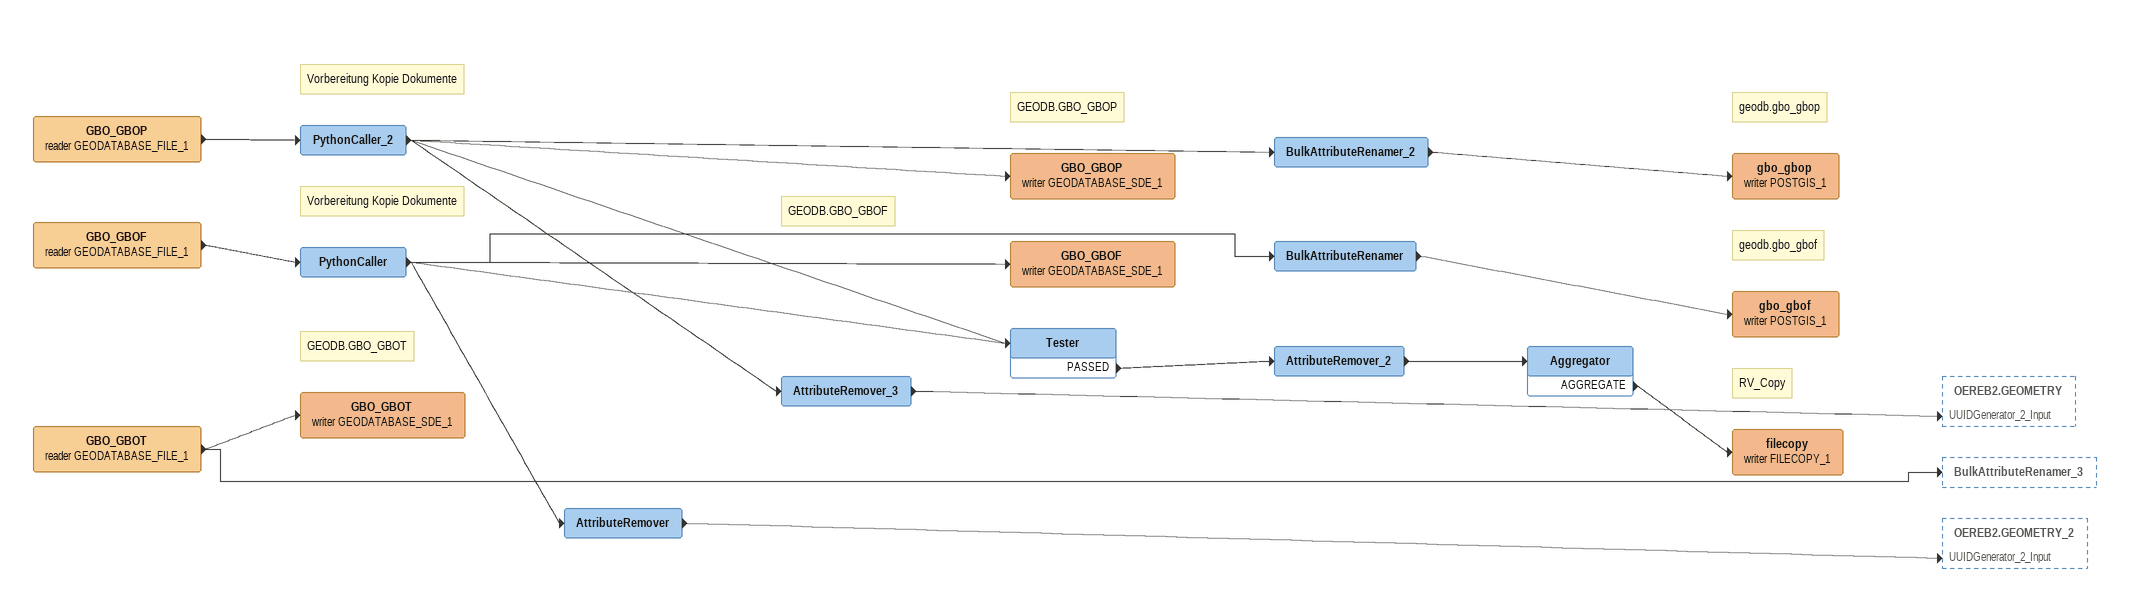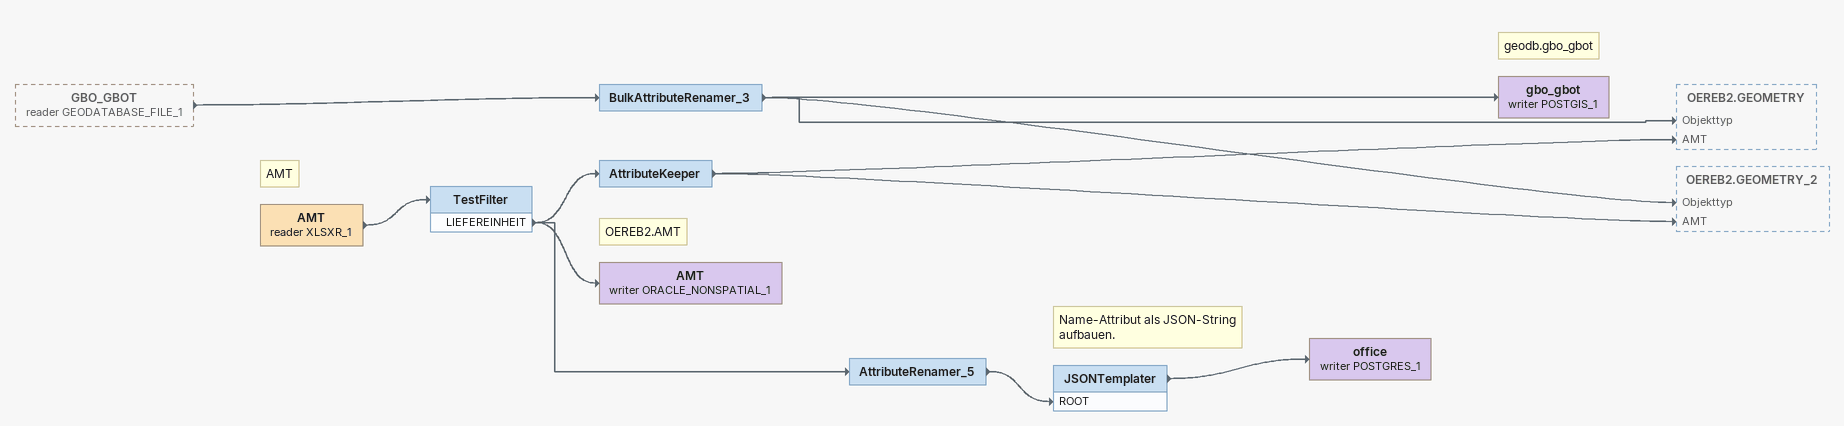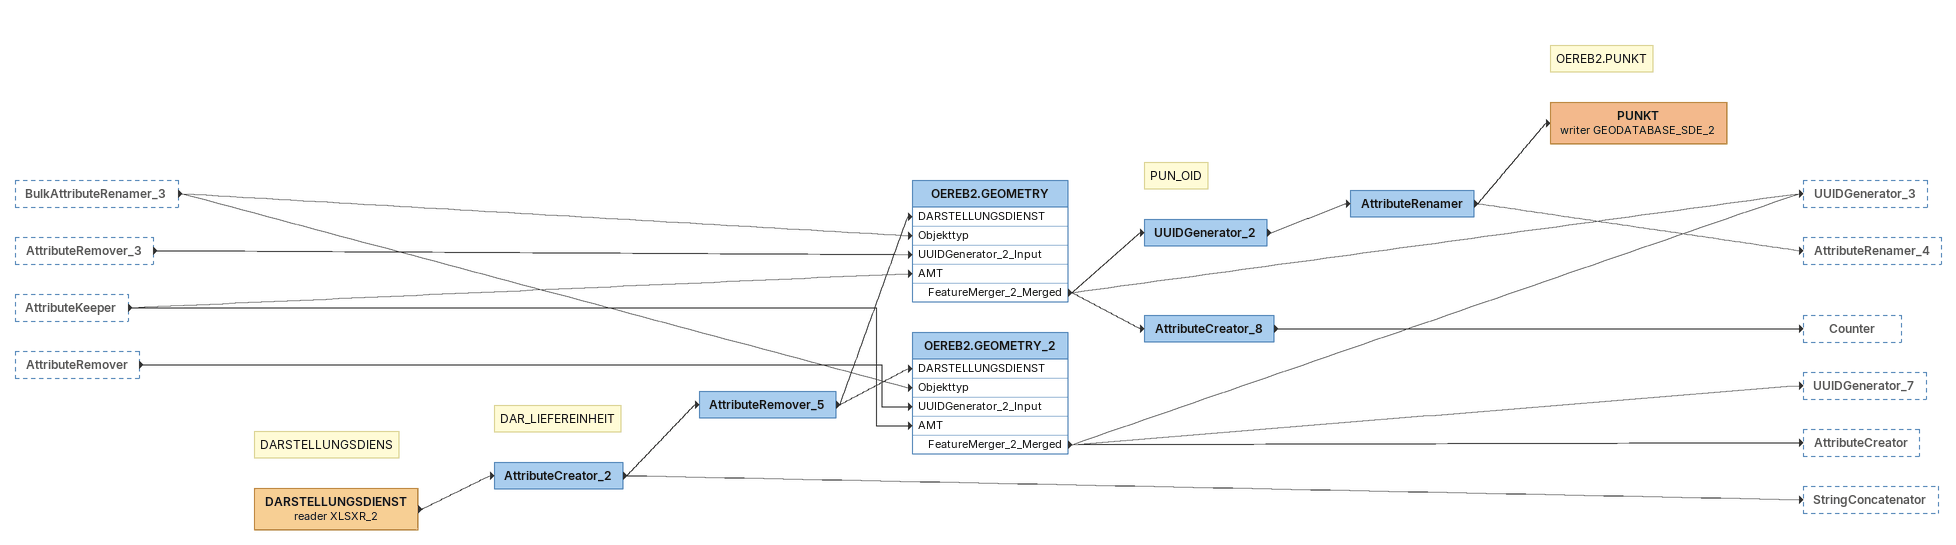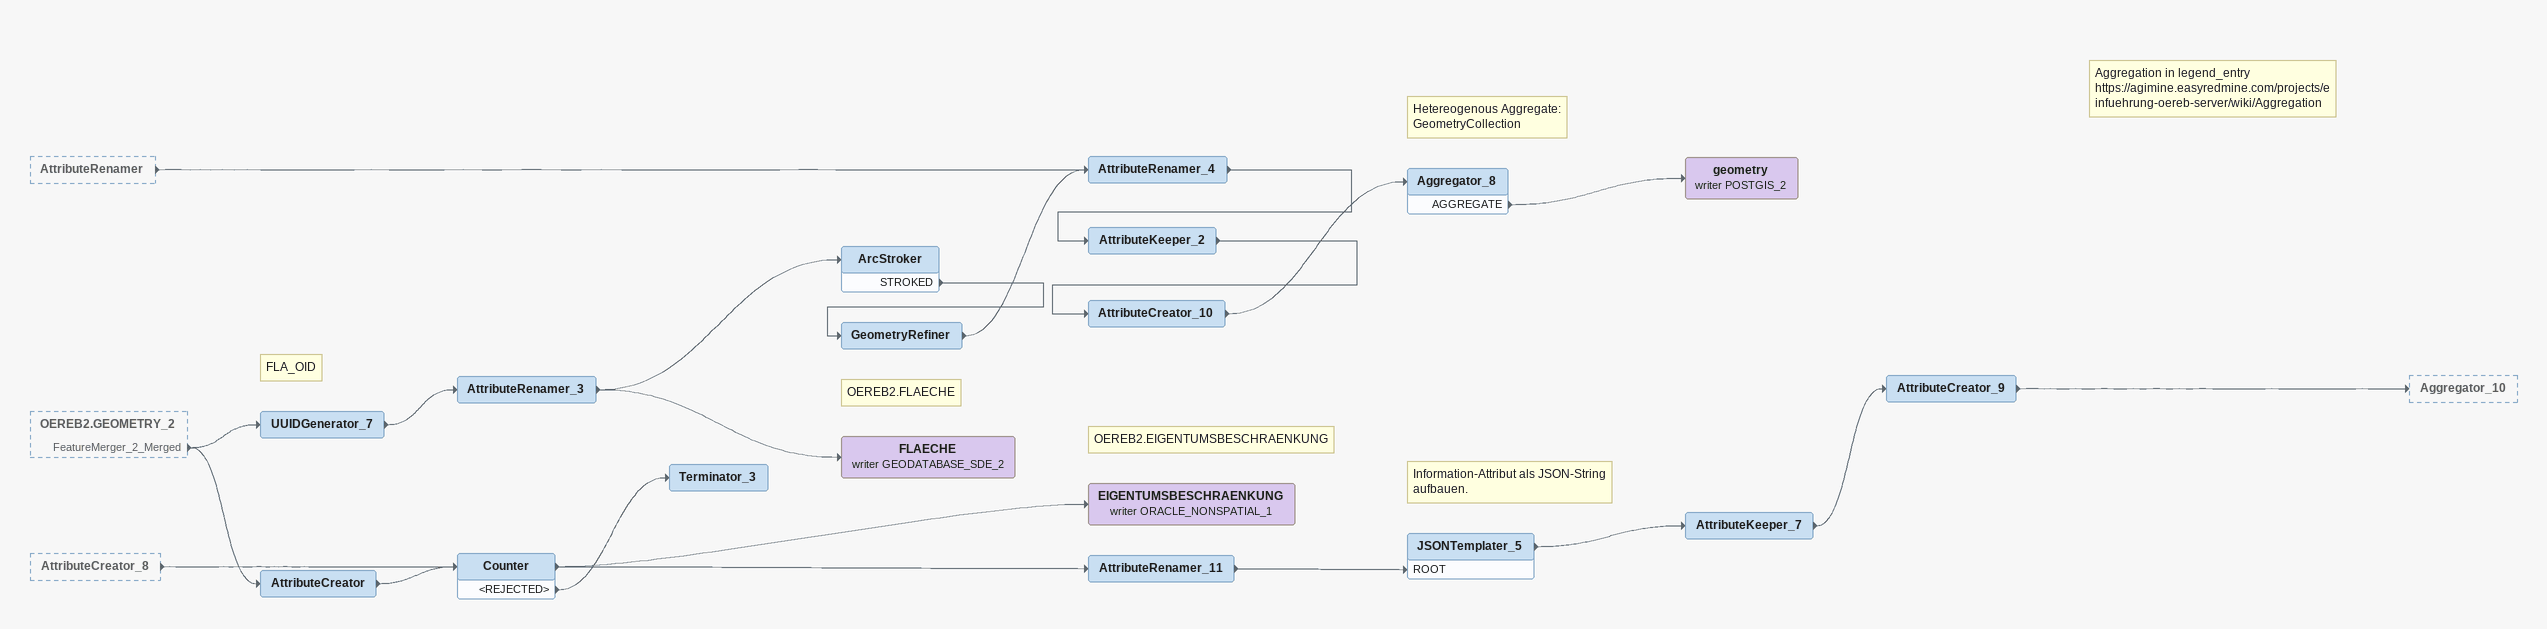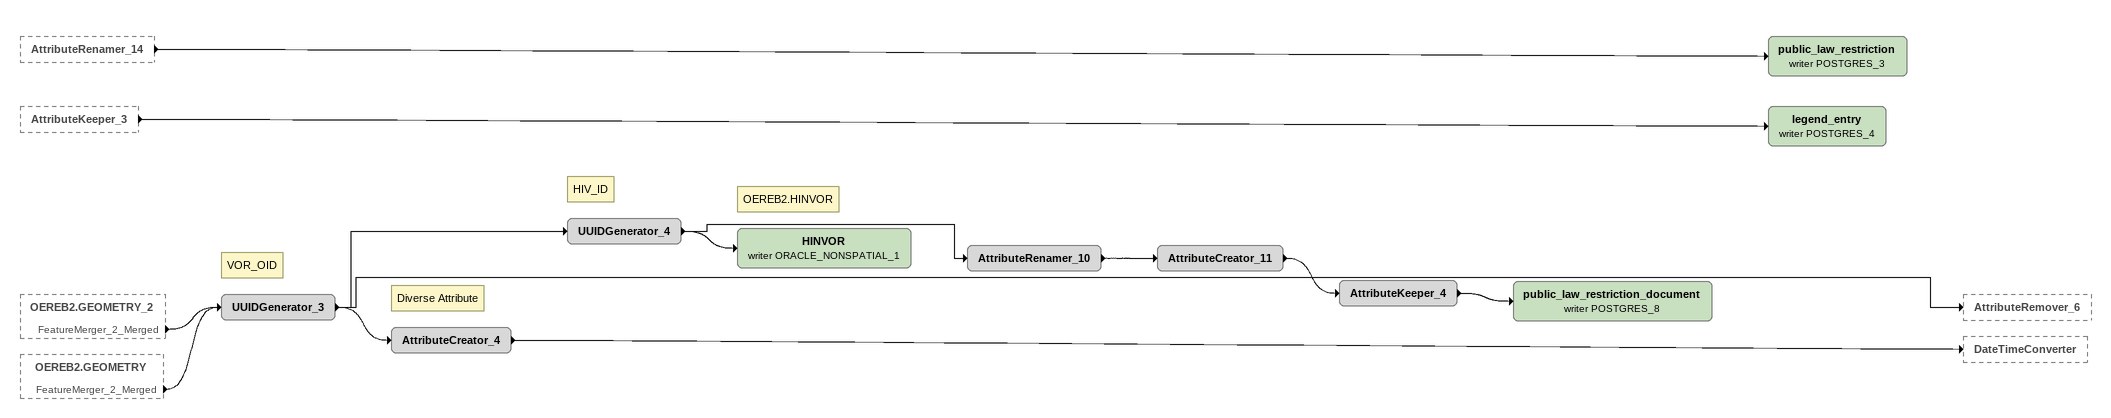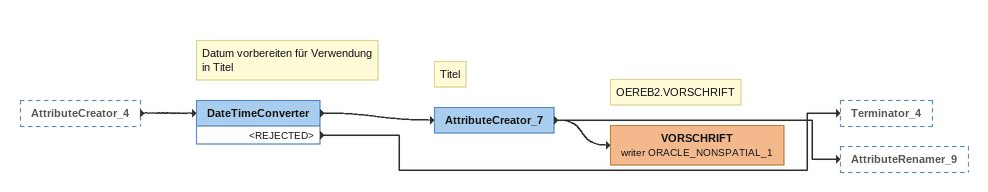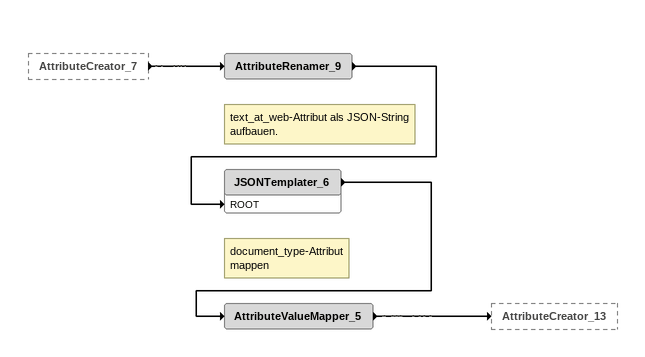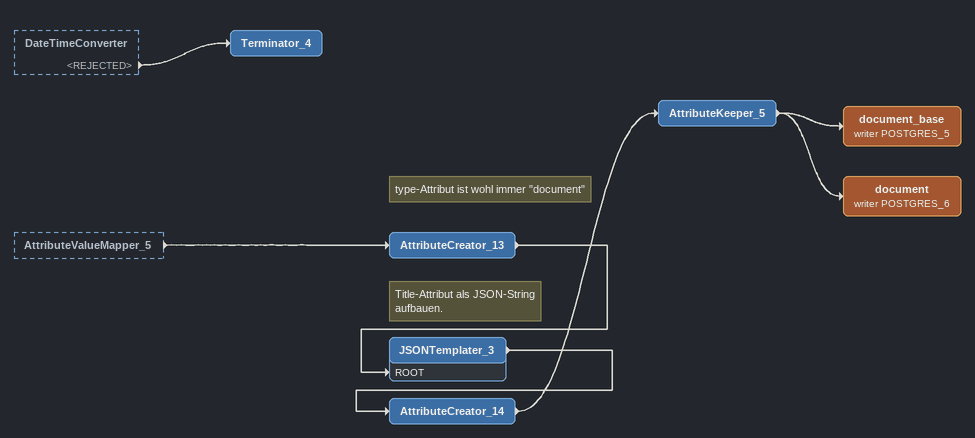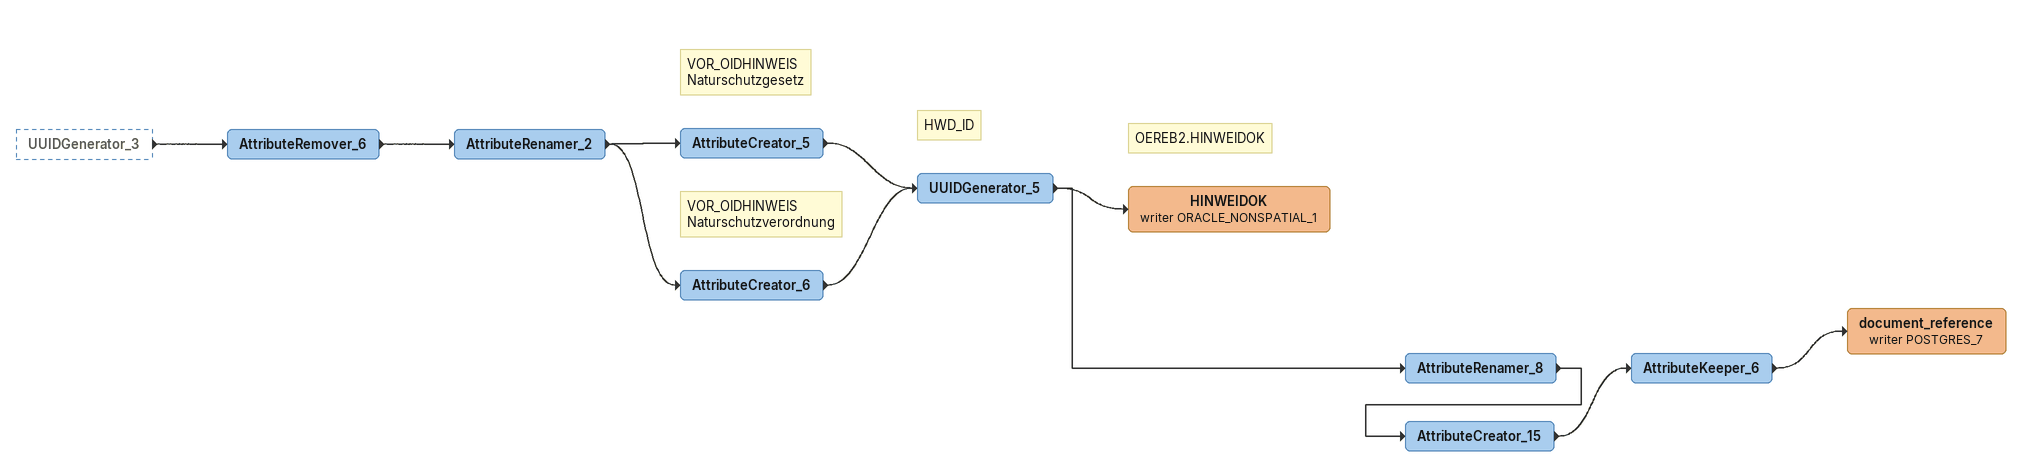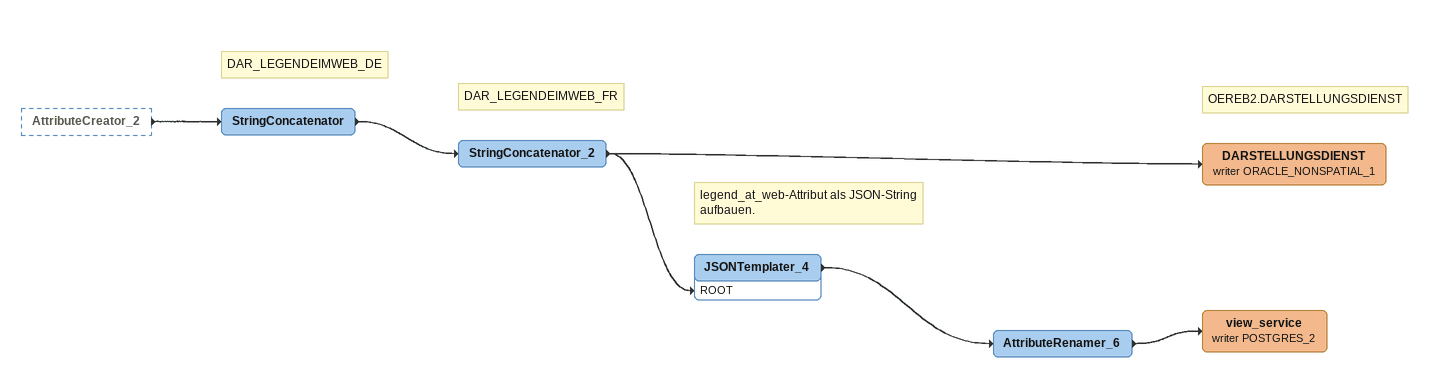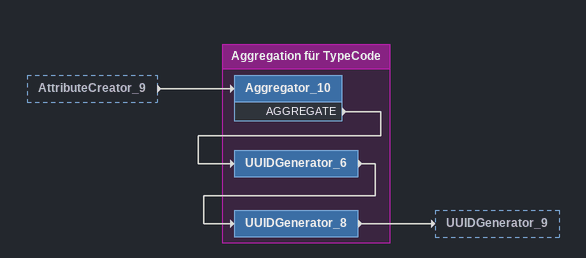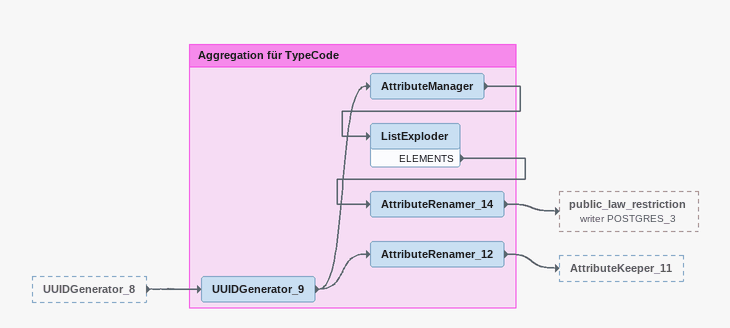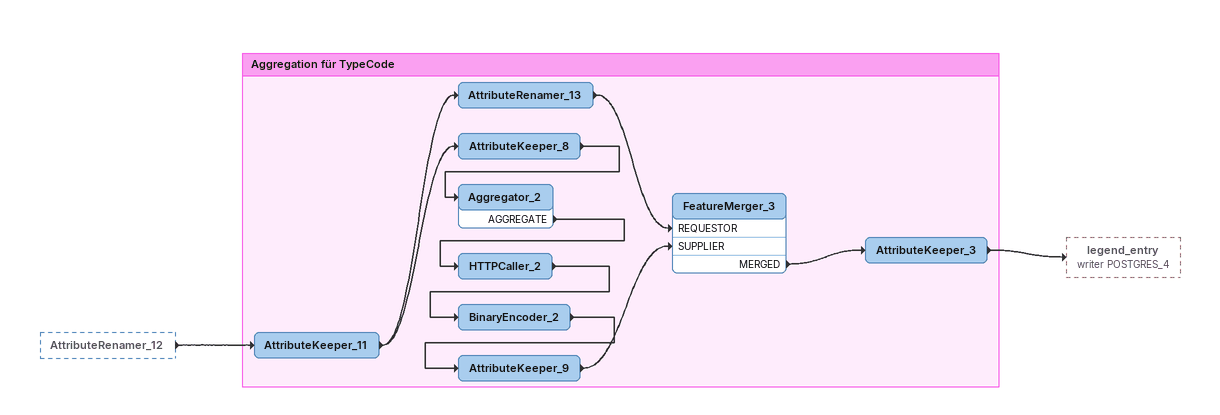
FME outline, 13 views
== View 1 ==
GBO_GBOP (reader GEODATABASE_FILE_1)
    -> PythonCaller_2
Note: Vorbereitung Kopie Dokumente
PythonCaller_2
    -> GBO_GBOP (writer GEODATABASE_SDE_1)
    -> BulkAttributeRenamer_2
    -> Tester
    -> AttributeRemover_3
Note: GEODB.GBO_GBOP
GBO_GBOP (writer GEODATABASE_SDE_1)
BulkAttributeRenamer_2
    -> gbo_gbop (writer POSTGIS_1)
Note: geodb.gbo_gbop
gbo_gbop (writer POSTGIS_1)
AttributeRemover_3
    -> OEREB2.GEOMETRY [UUIDGenerator_2_Input]
GBO_GBOF (reader GEODATABASE_FILE_1)
    -> PythonCaller
Note: Vorbereitung Kopie Dokumente
PythonCaller
    -> BulkAttributeRenamer
    -> Tester
    -> GBO_GBOF (writer GEODATABASE_SDE_1)
    -> AttributeRemover
Note: GEODB.GBO_GBOF
GBO_GBOF (writer GEODATABASE_SDE_1)
BulkAttributeRenamer
    -> gbo_gbof (writer POSTGIS_1)
Note: geodb.gbo_gbof
gbo_gbof (writer POSTGIS_1)
Tester
    PASSED -> AttributeRemover_2
AttributeRemover_2
    -> Aggregator
Aggregator
    AGGREGATE -> filecopy (writer FILECOPY_1)
Note: RV_Copy
filecopy (writer FILECOPY_1)
AttributeRemover
    -> OEREB2.GEOMETRY_2 [UUIDGenerator_2_Input]
GBO_GBOT (reader GEODATABASE_FILE_1)
    -> GBO_GBOT (writer GEODATABASE_SDE_1)
    -> BulkAttributeRenamer_3
Note: GEODB.GBO_GBOT
GBO_GBOT (writer GEODATABASE_SDE_1)

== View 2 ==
GBO_GBOT (reader GEODATABASE_FILE_1) [outside]
    -> BulkAttributeRenamer_3
BulkAttributeRenamer_3
    -> gbo_gbot (writer POSTGIS_1)
    -> OEREB2.GEOMETRY [Objekttyp]
    -> OEREB2.GEOMETRY_2 [Objekttyp]
Note: geodb.gbo_gbot
gbo_gbot (writer POSTGIS_1)
Note: AMT
AMT (reader XLSXR_1)
    -> TestFilter
TestFilter
    LIEFEREINHEIT -> AttributeRenamer_5
    LIEFEREINHEIT -> AMT (writer ORACLE_NONSPATIAL_1)
    LIEFEREINHEIT -> AttributeKeeper
AttributeKeeper
    -> OEREB2.GEOMETRY [AMT]
    -> OEREB2.GEOMETRY_2 [AMT]
Note: OEREB2.AMT
AMT (writer ORACLE_NONSPATIAL_1)
AttributeRenamer_5
    -> JSONTemplater [ROOT]
Note: Name-Attribut als JSON-String / aufbauen.
JSONTemplater
    -> office (writer POSTGRES_1)
office (writer POSTGRES_1)

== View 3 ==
BulkAttributeRenamer_3 [outside]
    -> OEREB2.GEOMETRY [Objekttyp]
    -> OEREB2.GEOMETRY_2 [Objekttyp]
AttributeRemover_3 [outside]
    -> OEREB2.GEOMETRY [UUIDGenerator_2_Input]
AttributeKeeper [outside]
    -> OEREB2.GEOMETRY [AMT]
    -> OEREB2.GEOMETRY_2 [AMT]
AttributeRemover [outside]
    -> OEREB2.GEOMETRY_2 [UUIDGenerator_2_Input]
Note: DARSTELLUNGSDIENS
DARSTELLUNGSDIENST (reader XLSXR_2)
    -> AttributeCreator_2
Note: DAR_LIEFEREINHEIT
AttributeCreator_2
    -> AttributeRemover_5
    -> StringConcatenator
AttributeRemover_5
    -> OEREB2.GEOMETRY [DARSTELLUNGSDIENST]
    -> OEREB2.GEOMETRY_2 [DARSTELLUNGSDIENST]
OEREB2.GEOMETRY
    FeatureMerger_2_Merged -> UUIDGenerator_2
    FeatureMerger_2_Merged -> AttributeCreator_8
    FeatureMerger_2_Merged -> UUIDGenerator_3
Note: PUN_OID
UUIDGenerator_2
    -> AttributeRenamer
AttributeRenamer
    -> PUNKT (writer GEODATABASE_SDE_2)
    -> AttributeRenamer_4
Note: OEREB2.PUNKT
PUNKT (writer GEODATABASE_SDE_2)
AttributeCreator_8
    -> Counter
OEREB2.GEOMETRY_2
    FeatureMerger_2_Merged -> UUIDGenerator_7
    FeatureMerger_2_Merged -> AttributeCreator
    FeatureMerger_2_Merged -> UUIDGenerator_3

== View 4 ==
AttributeRenamer [outside]
    -> AttributeRenamer_4
OEREB2.GEOMETRY_2 [outside]
    FeatureMerger_2_Merged -> UUIDGenerator_7
    FeatureMerger_2_Merged -> AttributeCreator
AttributeCreator_8 [outside]
    -> Counter
Note: FLA_OID
UUIDGenerator_7
    -> AttributeRenamer_3
AttributeRenamer_3
    -> FLAECHE (writer GEODATABASE_SDE_2)
    -> ArcStroker
ArcStroker
    STROKED -> GeometryRefiner
GeometryRefiner
    -> AttributeRenamer_4
AttributeRenamer_4
    -> AttributeKeeper_2
AttributeKeeper_2
    -> AttributeCreator_10
AttributeCreator_10
    -> Aggregator_8
Note: Hetereogenous Aggregate: / GeometryCollection
Aggregator_8
    AGGREGATE -> geometry (writer POSTGIS_2)
Note: Aggregation in legend_entry / https://agimine.easyredmine.com/projects/einfuehrung-oereb-server/wiki/Aggregation
geometry (writer POSTGIS_2)
Note: OEREB2.FLAECHE
FLAECHE (writer GEODATABASE_SDE_2)
AttributeCreator
    -> Counter
Counter
    -> EIGENTUMSBESCHRAENKUNG (writer ORACLE_NONSPATIAL_1)
    -> AttributeRenamer_11
    <REJECTED> -> Terminator_3
Terminator_3
Note: OEREB2.EIGENTUMSBESCHRAENKUNG
EIGENTUMSBESCHRAENKUNG (writer ORACLE_NONSPATIAL_1)
AttributeRenamer_11
    -> JSONTemplater_5 [ROOT]
Note: Information-Attribut als JSON-String / aufbauen.
JSONTemplater_5
    -> AttributeKeeper_7
AttributeKeeper_7
    -> AttributeCreator_9
AttributeCreator_9
    -> Aggregator_10

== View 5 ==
AttributeRenamer_14 [outside]
    -> public_law_restriction (writer POSTGRES_3)
AttributeKeeper_3 [outside]
    -> legend_entry (writer POSTGRES_4)
OEREB2.GEOMETRY_2 [outside]
    FeatureMerger_2_Merged -> UUIDGenerator_3
OEREB2.GEOMETRY [outside]
    FeatureMerger_2_Merged -> UUIDGenerator_3
public_law_restriction (writer POSTGRES_3)
legend_entry (writer POSTGRES_4)
Note: VOR_OID
UUIDGenerator_3
    -> AttributeCreator_4
    -> UUIDGenerator_4
    -> AttributeRemover_6
Note: HIV_ID
UUIDGenerator_4
    -> HINVOR (writer ORACLE_NONSPATIAL_1)
    -> AttributeRenamer_10
Note: OEREB2.HINVOR
HINVOR (writer ORACLE_NONSPATIAL_1)
AttributeRenamer_10
    -> AttributeCreator_11
AttributeCreator_11
    -> AttributeKeeper_4
AttributeKeeper_4
    -> public_law_restriction_document (writer POSTGRES_8)
public_law_restriction_document (writer POSTGRES_8)
Note: Diverse Attribute
AttributeCreator_4
    -> DateTimeConverter

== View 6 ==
AttributeCreator_4 [outside]
    -> DateTimeConverter
Note: Datum vorbereiten für Verwendung in Titel
DateTimeConverter
    -> AttributeCreator_7
    <REJECTED> -> Terminator_4
Note: Titel
AttributeCreator_7
    -> VORSCHRIFT (writer ORACLE_NONSPATIAL_1)
    -> AttributeRenamer_9
Note: OEREB2.VORSCHRIFT
VORSCHRIFT (writer ORACLE_NONSPATIAL_1)

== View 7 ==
AttributeCreator_7 [outside]
    -> AttributeRenamer_9
AttributeRenamer_9
    -> JSONTemplater_6 [ROOT]
Note: text_at_web-Attribut als JSON-String / aufbauen.
JSONTemplater_6
    -> AttributeValueMapper_5
Note: document_type-Attribut / mappen
AttributeValueMapper_5
    -> AttributeCreator_13

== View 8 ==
DateTimeConverter [outside]
    <REJECTED> -> Terminator_4
AttributeValueMapper_5 [outside]
    -> AttributeCreator_13
Note: type-Attribut ist wohl immer "document"
AttributeCreator_13
    -> JSONTemplater_3 [ROOT]
Note: Title-Attribut als JSON-String / aufbauen.
JSONTemplater_3
    -> AttributeCreator_14
AttributeCreator_14
    -> AttributeKeeper_5
AttributeKeeper_5
    -> document_base (writer POSTGRES_5)
    -> document (writer POSTGRES_6)
document_base (writer POSTGRES_5)
document (writer POSTGRES_6)
Terminator_4

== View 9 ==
UUIDGenerator_3 [outside]
    -> AttributeRemover_6
AttributeRemover_6
    -> AttributeRenamer_2
AttributeRenamer_2
    -> AttributeCreator_6
    -> AttributeCreator_5
Note: VOR_OIDHINWEIS / Naturschutzgesetz
AttributeCreator_5
    -> UUIDGenerator_5
Note: VOR_OIDHINWEIS Naturschutzverordnung
AttributeCreator_6
    -> UUIDGenerator_5
Note: HWD_ID
UUIDGenerator_5
    -> HINWEIDOK (writer ORACLE_NONSPATIAL_1)
    -> AttributeRenamer_8
Note: OEREB2.HINWEIDOK
HINWEIDOK (writer ORACLE_NONSPATIAL_1)
AttributeRenamer_8
    -> AttributeCreator_15
AttributeCreator_15
    -> AttributeKeeper_6
AttributeKeeper_6
    -> document_reference (writer POSTGRES_7)
document_reference (writer POSTGRES_7)

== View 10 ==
AttributeCreator_2 [outside]
    -> StringConcatenator
Note: DAR_LEGENDEIMWEB_DE
StringConcatenator
    -> StringConcatenator_2
Note: DAR_LEGENDEIMWEB_FR
StringConcatenator_2
    -> DARSTELLUNGSDIENST (writer ORACLE_NONSPATIAL_1)
    -> JSONTemplater_4 [ROOT]
Note: OEREB2.DARSTELLUNGSDIENST
DARSTELLUNGSDIENST (writer ORACLE_NONSPATIAL_1)
Note: legend_at_web-Attribut als JSON-String / aufbauen.
JSONTemplater_4
    -> AttributeRenamer_6
AttributeRenamer_6
    -> view_service (writer POSTGRES_2)
view_service (writer POSTGRES_2)

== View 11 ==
AttributeCreator_9 [outside]
    -> Aggregator_10

Bookmark: Aggregation für TypeCode
Aggregator_10
    AGGREGATE -> UUIDGenerator_6
UUIDGenerator_6
    -> UUIDGenerator_8
UUIDGenerator_8
    -> UUIDGenerator_9

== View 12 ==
UUIDGenerator_8 [outside]
    -> UUIDGenerator_9

Bookmark: Aggregation für TypeCode
UUIDGenerator_9
    -> AttributeManager
    -> AttributeRenamer_12
AttributeManager
    -> ListExploder
ListExploder
    ELEMENTS -> AttributeRenamer_14
AttributeRenamer_14
    -> public_law_restriction (writer POSTGRES_3)
AttributeRenamer_12
    -> AttributeKeeper_11

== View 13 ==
AttributeRenamer_12 [outside]
    -> AttributeKeeper_11

Bookmark: Aggregation für TypeCode
AttributeKeeper_11
    -> AttributeRenamer_13
    -> AttributeKeeper_8
AttributeRenamer_13
    -> FeatureMerger_3 [REQUESTOR]
AttributeKeeper_8
    -> Aggregator_2
Aggregator_2
    AGGREGATE -> HTTPCaller_2
HTTPCaller_2
    -> BinaryEncoder_2
BinaryEncoder_2
    -> AttributeKeeper_9
AttributeKeeper_9
    -> FeatureMerger_3 [SUPPLIER]
FeatureMerger_3
    MERGED -> AttributeKeeper_3
AttributeKeeper_3
    -> legend_entry (writer POSTGRES_4)
